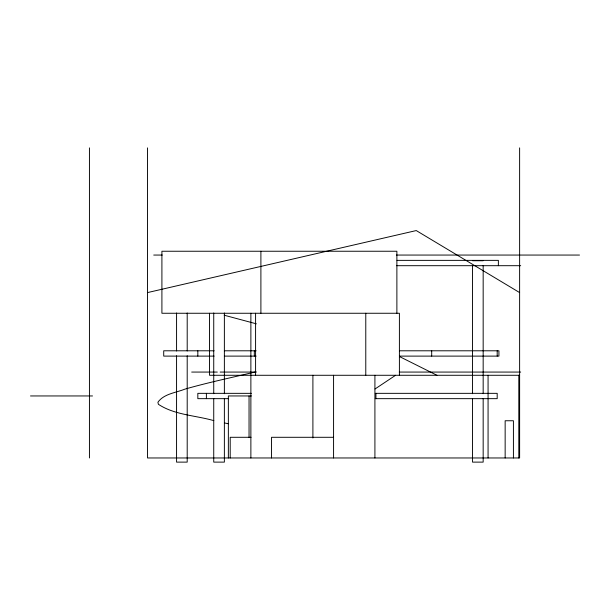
<?xml version="1.0" encoding="UTF-8"?>
<svg xmlns="http://www.w3.org/2000/svg" width="610" height="610" viewBox="0 0 610 610"><rect width="100%" height="100%" fill="white"/><g stroke="black" fill="none" stroke-linecap="round" stroke-linejoin="round"><path stroke-width="0.91" d="M375.043 388.974L395.585 375.28M255.842 371.833C232.158 377.468 208.292 382.439 184.876 389.149C175.863 392.771 163.823 393.778 157.914 402.257L158.386 404.3C174.544 415.013 195.49 415.372 213.805 420.633M147.513 292.587L416.256 230.565L519.621 292.587M153.728 255.056L162.245 255.056M396.408 255.056L579.5 255.056M397.049 260.371L498.37 260.371L498.37 265.693M472.529 260.737L483.166 260.737M396.706 265.693L520.696 265.693M214.14 350.796L163.716 350.796L163.716 356.11L214.14 356.11M224.366 350.796L256.147 350.796M399.397 350.796L498.927 350.796L498.927 356.11L399.397 356.11M224.366 356.11L256.147 356.11M191.685 372.069L217.305 372.069M220.149 372.069L256.269 372.069M399.306 372.069L520.696 372.069M519.621 375.28L209.535 375.28L209.535 313.258M251.366 393.343L197.831 393.343L197.831 398.658L228.613 398.658M375.264 393.343L497.188 393.343L497.188 398.658L375.264 398.658M30.5 395.951L92.522 395.951M251.442 395.951L228.361 395.951L228.361 457.965M251.038 437.294L230.206 437.294L230.206 457.965M333.571 437.294L271.549 437.294L271.549 457.965M224.632 422.966L228.27 423.752M256.345 323.826L224.206 315.217M399.55 356.591L436.935 375.28M519.621 147.879L519.621 457.965L147.513 457.965L147.513 147.879M518.805 375.28L518.805 457.965M513.422 457.965L513.422 420.755L505.149 420.755L505.149 457.965M497.188 350.796L497.188 356.11M488.069 375.28L488.069 457.965M483.166 265.487L483.166 393.724M483.166 398.475L483.166 462.121L472.529 462.121L472.536 398.475M472.536 265.487L472.536 393.724M431.697 350.796L431.697 356.11M399.405 375.28L399.405 313.258L161.909 313.258L161.909 251.244L396.881 251.244L396.881 313.258M375.935 393.343L375.935 398.658M374.914 375.28L374.914 457.965M365.779 313.258L365.779 375.28M333.571 375.28L333.571 457.965M312.899 375.28L312.899 438.011M260.897 251.244L260.897 313.258M255.582 313.258L255.582 375.28M254.317 350.796L254.317 356.11M250.878 313.258L250.878 457.965M249.04 395.951L249.04 437.294M224.373 312.983L224.373 393.724M224.373 398.475L224.373 462.121L213.736 462.121L213.736 398.475M213.736 312.983L213.736 393.724M206.393 393.343L206.393 398.658M197.831 350.796L197.831 356.11M187.201 312.983L187.201 350.979M187.201 355.729L187.201 462.121L176.564 462.121L176.572 355.729M176.572 312.983L176.572 350.979M89.441 147.879L89.441 457.965"/></g></svg>
